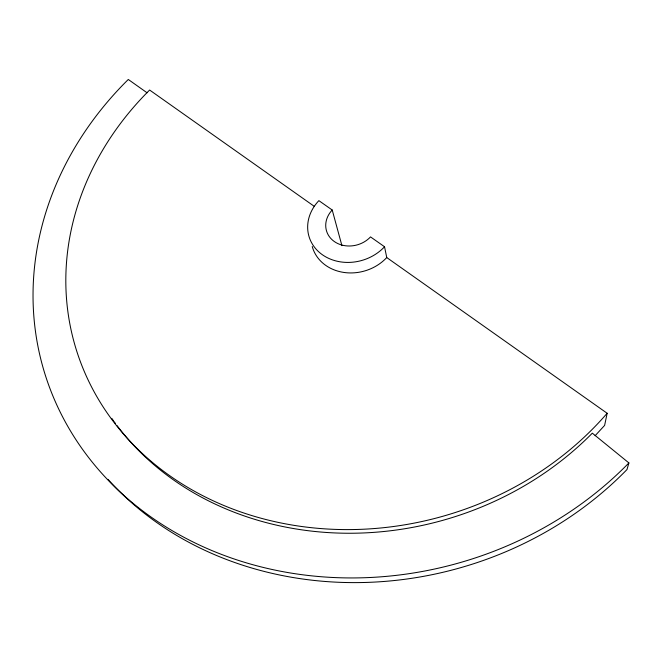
<?xml version="1.0" encoding="UTF-8"?>
<svg xmlns="http://www.w3.org/2000/svg" width="662" height="662" viewBox="0 0 662 662"><rect width="100%" height="100%" fill="white"/><g stroke="black" fill="none" stroke-linecap="round" stroke-linejoin="round"><path stroke-width="0.99" d="M384.539 246.752A44.362 37.999 -16.5 0 1 322.427 254.779A44.362 37.999 -16.5 0 1 318.877 200.644L332.225 210.02A25.876 22.16 -16.5 0 0 334.335 241.547A25.876 22.16 -16.5 0 0 370.521 236.905L384.539 246.752L386.749 257.551L607.153 413.27L604.621 425.401L595.105 435.728M117.116 425.699A304.28 264.08 -15.6 0 0 592.316 433.171L628.9 462.928L626.997 469.54A341.162 297.668 -15.2 0 1 107.997 479.371M314.549 206.544L149.629 90.032A307.3 266.016 -15.7 0 0 169.588 475.606A307.3 266.016 -15.7 0 0 607.153 413.27M147.08 92.788L128.287 79.473A346.201 300.953 -15.4 0 0 141.445 509.963A346.201 300.953 -15.4 0 0 628.9 462.928M332.225 210.02L341.923 245.66M115.304 423.275A304.28 264.08 -15.6 0 1 114.121 421.653M113.533 420.842A304.28 264.08 -15.6 0 1 111.804 418.384M386.749 257.551A43.601 37.527 -16.3 0 1 343.793 272.43A43.601 37.527 -16.3 0 1 312.232 246.479"/></g></svg>
